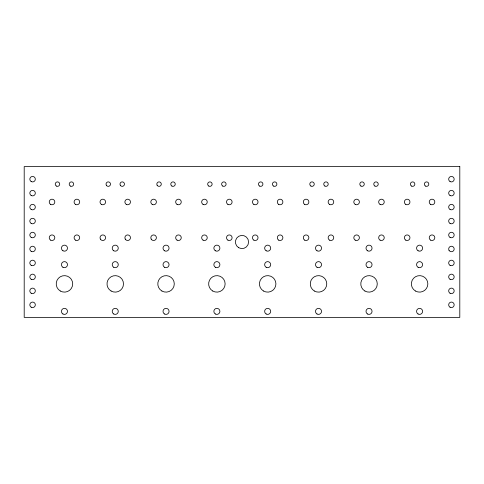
<?xml version="1.0" encoding="UTF-8"?>
<svg xmlns="http://www.w3.org/2000/svg" width="484" height="484" viewBox="0 0 484 484"><rect width="100%" height="100%" fill="white"/><g stroke="black" fill="none" stroke-linecap="round" stroke-linejoin="round"><path stroke-width="0.73" d="M459.8 166.605L24.2 166.605L24.2 317.395L459.8 317.395L459.8 166.605M238.703 247.711A6.595 6.595 0 0 0 248.594 242A6.595 6.595 0 0 0 238.703 236.289A6.595 6.595 0 0 0 238.703 247.711M450.047 237.402A2.747 2.747 0 0 0 454.173 235.018A2.747 2.747 0 0 0 450.047 232.641A2.747 2.747 0 0 0 450.047 237.402M449.043 250.355A2.747 2.747 0 0 0 453.804 250.355A2.747 2.747 0 0 0 451.421 246.235A2.747 2.747 0 0 0 449.043 250.355M450.047 265.323A2.747 2.747 0 0 0 454.173 262.945A2.747 2.747 0 0 0 450.047 260.561A2.747 2.747 0 0 0 450.047 265.323M106.335 185.239A2.232 2.232 0 0 0 110.201 185.239A2.232 2.232 0 0 0 108.265 181.887A2.232 2.232 0 0 0 106.335 185.239M450.047 279.286A2.747 2.747 0 0 0 454.173 276.902A2.747 2.747 0 0 0 450.047 274.525A2.747 2.747 0 0 0 450.047 279.286M425.46 186.056A2.232 2.232 0 0 0 428.812 184.12A2.232 2.232 0 0 0 425.46 182.19A2.232 2.232 0 0 0 425.46 186.056M278.699 204.399A2.795 2.795 0 0 0 282.892 201.979A2.795 2.795 0 0 0 278.699 199.559A2.795 2.795 0 0 0 278.699 204.399M360.931 186.056A2.232 2.232 0 0 0 364.277 184.12A2.232 2.232 0 0 0 360.931 182.19A2.232 2.232 0 0 0 360.931 186.056M203.056 240.137A2.795 2.795 0 0 0 207.243 237.717A2.795 2.795 0 0 0 203.056 235.303A2.795 2.795 0 0 0 203.056 240.137M450.047 307.207A2.747 2.747 0 0 0 454.173 304.829A2.747 2.747 0 0 0 450.047 302.446A2.747 2.747 0 0 0 450.047 307.207M450.047 293.243A2.747 2.747 0 0 0 454.173 290.866A2.747 2.747 0 0 0 450.047 288.488A2.747 2.747 0 0 0 450.047 293.243M450.047 223.439A2.747 2.747 0 0 0 454.173 221.055A2.747 2.747 0 0 0 450.047 218.677A2.747 2.747 0 0 0 450.047 223.439M450.047 209.475A2.747 2.747 0 0 0 454.173 207.098A2.747 2.747 0 0 0 450.047 204.714A2.747 2.747 0 0 0 450.047 209.475M450.047 195.512A2.747 2.747 0 0 0 454.173 193.134A2.747 2.747 0 0 0 450.047 190.756A2.747 2.747 0 0 0 450.047 195.512M450.047 181.554A2.747 2.747 0 0 0 454.173 179.171A2.747 2.747 0 0 0 450.047 176.793A2.747 2.747 0 0 0 450.047 181.554M31.2 307.207A2.747 2.747 0 0 0 35.326 304.829A2.747 2.747 0 0 0 31.2 302.446A2.747 2.747 0 0 0 31.2 307.207M31.2 293.243A2.747 2.747 0 0 0 35.326 290.866A2.747 2.747 0 0 0 31.2 288.488A2.747 2.747 0 0 0 31.2 293.243M31.2 279.286A2.747 2.747 0 0 0 35.326 276.902A2.747 2.747 0 0 0 31.2 274.525A2.747 2.747 0 0 0 31.2 279.286M31.2 265.323A2.747 2.747 0 0 0 35.326 262.945A2.747 2.747 0 0 0 31.2 260.561A2.747 2.747 0 0 0 31.2 265.323M31.2 251.359A2.747 2.747 0 0 0 35.326 248.982A2.747 2.747 0 0 0 31.2 246.598A2.747 2.747 0 0 0 31.2 251.359M31.2 237.402A2.747 2.747 0 0 0 35.326 235.018A2.747 2.747 0 0 0 31.2 232.641A2.747 2.747 0 0 0 31.2 237.402M31.2 223.439A2.747 2.747 0 0 0 35.326 221.055A2.747 2.747 0 0 0 31.2 218.677A2.747 2.747 0 0 0 31.2 223.439M31.2 209.475A2.747 2.747 0 0 0 35.326 207.098A2.747 2.747 0 0 0 31.2 204.714A2.747 2.747 0 0 0 31.2 209.475M31.2 195.512A2.747 2.747 0 0 0 35.326 193.134A2.747 2.747 0 0 0 31.2 190.756A2.747 2.747 0 0 0 31.2 195.512M31.2 181.554A2.747 2.747 0 0 0 35.326 179.171A2.747 2.747 0 0 0 31.2 176.793A2.747 2.747 0 0 0 31.2 181.554M70.325 186.056A2.232 2.232 0 0 0 73.671 184.12A2.232 2.232 0 0 0 70.325 182.19A2.232 2.232 0 0 0 70.325 186.056M56.362 186.056A2.232 2.232 0 0 0 59.707 184.12A2.232 2.232 0 0 0 56.362 182.19A2.232 2.232 0 0 0 56.362 186.056M120.292 185.239A2.232 2.232 0 0 0 124.158 185.239A2.232 2.232 0 0 0 122.228 181.887A2.232 2.232 0 0 0 120.292 185.239M171.899 186.056A2.232 2.232 0 0 0 175.25 184.12A2.232 2.232 0 0 0 171.899 182.19A2.232 2.232 0 0 0 171.899 186.056M157.125 185.239A2.232 2.232 0 0 0 160.99 185.239A2.232 2.232 0 0 0 159.054 181.887A2.232 2.232 0 0 0 157.125 185.239M222.743 186.056A2.232 2.232 0 0 0 226.095 184.12A2.232 2.232 0 0 0 222.743 182.19A2.232 2.232 0 0 0 222.743 186.056M208.786 186.056A2.232 2.232 0 0 0 212.131 184.12A2.232 2.232 0 0 0 208.786 182.19A2.232 2.232 0 0 0 208.786 186.056M273.533 186.056A2.232 2.232 0 0 0 276.884 184.12A2.232 2.232 0 0 0 273.533 182.19A2.232 2.232 0 0 0 273.533 186.056M259.575 186.056A2.232 2.232 0 0 0 262.921 184.12A2.232 2.232 0 0 0 259.575 182.19A2.232 2.232 0 0 0 259.575 186.056M324.873 186.056A2.232 2.232 0 0 0 328.219 184.12A2.232 2.232 0 0 0 324.873 182.19A2.232 2.232 0 0 0 324.873 186.056M310.909 186.056A2.232 2.232 0 0 0 314.261 184.12A2.232 2.232 0 0 0 310.909 182.19A2.232 2.232 0 0 0 310.909 186.056M374.894 186.056A2.232 2.232 0 0 0 378.24 184.12A2.232 2.232 0 0 0 374.894 182.19A2.232 2.232 0 0 0 374.894 186.056M411.503 186.056A2.232 2.232 0 0 0 414.849 184.12A2.232 2.232 0 0 0 411.503 182.19A2.232 2.232 0 0 0 411.503 186.056M60.337 291.023A8.246 8.246 0 0 0 72.703 283.884A8.246 8.246 0 0 0 60.337 276.745A8.246 8.246 0 0 0 60.337 291.023M62.944 250.772A3.025 3.025 0 0 0 67.482 248.159A3.025 3.025 0 0 0 62.944 245.539A3.025 3.025 0 0 0 62.944 250.772M62.944 313.989A3.025 3.025 0 0 0 67.482 311.369A3.025 3.025 0 0 0 62.944 308.75A3.025 3.025 0 0 0 62.944 313.989M62.944 267.265A3.025 3.025 0 0 0 67.482 264.645A3.025 3.025 0 0 0 62.944 262.026A3.025 3.025 0 0 0 62.944 267.265M111.126 291.023A8.246 8.246 0 0 0 123.493 283.884A8.246 8.246 0 0 0 111.126 276.745A8.246 8.246 0 0 0 111.126 291.023M113.734 250.772A3.025 3.025 0 0 0 118.271 248.159A3.025 3.025 0 0 0 113.734 245.539A3.025 3.025 0 0 0 113.734 250.772M113.734 313.989A3.025 3.025 0 0 0 118.271 311.369A3.025 3.025 0 0 0 113.734 308.75A3.025 3.025 0 0 0 113.734 313.989M113.734 267.265A3.025 3.025 0 0 0 118.271 264.645A3.025 3.025 0 0 0 113.734 262.026A3.025 3.025 0 0 0 113.734 267.265M161.916 291.023A8.246 8.246 0 0 0 174.282 283.884A8.246 8.246 0 0 0 161.916 276.745A8.246 8.246 0 0 0 161.916 291.023M164.524 250.772A3.025 3.025 0 0 0 169.061 248.159A3.025 3.025 0 0 0 164.524 245.539A3.025 3.025 0 0 0 164.524 250.772M164.524 313.989A3.025 3.025 0 0 0 169.061 311.369A3.025 3.025 0 0 0 164.524 308.75A3.025 3.025 0 0 0 164.524 313.989M164.524 267.265A3.025 3.025 0 0 0 169.061 264.645A3.025 3.025 0 0 0 164.524 262.026A3.025 3.025 0 0 0 164.524 267.265M212.76 291.023A8.246 8.246 0 0 0 225.127 283.884A8.246 8.246 0 0 0 212.76 276.745A8.246 8.246 0 0 0 212.76 291.023M215.368 250.772A3.025 3.025 0 0 0 219.905 248.159A3.025 3.025 0 0 0 215.368 245.539A3.025 3.025 0 0 0 215.368 250.772M215.368 313.989A3.025 3.025 0 0 0 219.905 311.369A3.025 3.025 0 0 0 215.368 308.75A3.025 3.025 0 0 0 215.368 313.989M215.368 267.265A3.025 3.025 0 0 0 219.905 264.645A3.025 3.025 0 0 0 215.368 262.026A3.025 3.025 0 0 0 215.368 267.265M263.544 291.023A8.246 8.246 0 0 0 275.916 283.884A8.246 8.246 0 0 0 263.544 276.745A8.246 8.246 0 0 0 263.544 291.023M266.158 250.772A3.025 3.025 0 0 0 270.695 248.159A3.025 3.025 0 0 0 266.158 245.539A3.025 3.025 0 0 0 266.158 250.772M266.158 313.989A3.025 3.025 0 0 0 270.695 311.369A3.025 3.025 0 0 0 266.158 308.75A3.025 3.025 0 0 0 266.158 313.989M266.158 267.265A3.025 3.025 0 0 0 270.695 264.645A3.025 3.025 0 0 0 266.158 262.026A3.025 3.025 0 0 0 266.158 267.265M314.388 291.023A8.246 8.246 0 0 0 326.76 283.884A8.246 8.246 0 0 0 314.388 276.745A8.246 8.246 0 0 0 314.388 291.023M317.002 250.772A3.025 3.025 0 0 0 321.539 248.159A3.025 3.025 0 0 0 317.002 245.539A3.025 3.025 0 0 0 317.002 250.772M317.002 313.989A3.025 3.025 0 0 0 321.539 311.369A3.025 3.025 0 0 0 317.002 308.75A3.025 3.025 0 0 0 317.002 313.989M317.002 267.265A3.025 3.025 0 0 0 321.539 264.645A3.025 3.025 0 0 0 317.002 262.026A3.025 3.025 0 0 0 317.002 267.265M364.906 291.023A8.246 8.246 0 0 0 377.272 283.884A8.246 8.246 0 0 0 364.906 276.745A8.246 8.246 0 0 0 364.906 291.023M367.519 250.772A3.025 3.025 0 0 0 372.051 248.159A3.025 3.025 0 0 0 367.519 245.539A3.025 3.025 0 0 0 367.519 250.772M367.519 313.989A3.025 3.025 0 0 0 372.051 311.369A3.025 3.025 0 0 0 367.519 308.75A3.025 3.025 0 0 0 367.519 313.989M367.519 267.265A3.025 3.025 0 0 0 372.051 264.645A3.025 3.025 0 0 0 367.519 262.026A3.025 3.025 0 0 0 367.519 267.265M415.478 291.023A8.246 8.246 0 0 0 427.844 283.884A8.246 8.246 0 0 0 415.478 276.745A8.246 8.246 0 0 0 415.478 291.023M418.085 250.772A3.025 3.025 0 0 0 422.623 248.159A3.025 3.025 0 0 0 418.085 245.539A3.025 3.025 0 0 0 418.085 250.772M418.085 313.989A3.025 3.025 0 0 0 422.623 311.369A3.025 3.025 0 0 0 418.085 308.75A3.025 3.025 0 0 0 418.085 313.989M418.085 267.265A3.025 3.025 0 0 0 422.623 264.645A3.025 3.025 0 0 0 418.085 262.026A3.025 3.025 0 0 0 418.085 267.265M75.492 204.399A2.795 2.795 0 0 0 79.678 201.979A2.795 2.795 0 0 0 75.492 199.559A2.795 2.795 0 0 0 75.492 204.399M75.492 240.137A2.795 2.795 0 0 0 79.678 237.717A2.795 2.795 0 0 0 75.492 235.303A2.795 2.795 0 0 0 75.492 240.137M50.632 204.399A2.795 2.795 0 0 0 54.819 201.979A2.795 2.795 0 0 0 50.632 199.559A2.795 2.795 0 0 0 50.632 204.399M50.632 240.137A2.795 2.795 0 0 0 54.819 237.717A2.795 2.795 0 0 0 50.632 235.303A2.795 2.795 0 0 0 50.632 240.137M126.282 204.399A2.795 2.795 0 0 0 130.468 201.979A2.795 2.795 0 0 0 126.282 199.559A2.795 2.795 0 0 0 126.282 204.399M125.259 239.114A2.795 2.795 0 0 0 130.093 239.114A2.795 2.795 0 0 0 127.673 234.928A2.795 2.795 0 0 0 125.259 239.114M101.422 204.399A2.795 2.795 0 0 0 105.609 201.979A2.795 2.795 0 0 0 101.422 199.559A2.795 2.795 0 0 0 101.422 204.399M100.4 239.114A2.795 2.795 0 0 0 105.24 239.114A2.795 2.795 0 0 0 102.82 234.928A2.795 2.795 0 0 0 100.4 239.114M177.065 204.399A2.795 2.795 0 0 0 181.258 201.979A2.795 2.795 0 0 0 177.065 199.559A2.795 2.795 0 0 0 177.065 204.399M177.065 240.137A2.795 2.795 0 0 0 181.258 237.717A2.795 2.795 0 0 0 177.065 235.303A2.795 2.795 0 0 0 177.065 240.137M152.212 204.399A2.795 2.795 0 0 0 156.399 201.979A2.795 2.795 0 0 0 152.212 199.559A2.795 2.795 0 0 0 152.212 204.399M151.19 239.114A2.795 2.795 0 0 0 156.023 239.114A2.795 2.795 0 0 0 153.609 234.928A2.795 2.795 0 0 0 151.19 239.114M227.91 204.399A2.795 2.795 0 0 0 232.102 201.979A2.795 2.795 0 0 0 227.91 199.559A2.795 2.795 0 0 0 227.91 204.399M227.91 240.137A2.795 2.795 0 0 0 232.102 237.717A2.795 2.795 0 0 0 227.91 235.303A2.795 2.795 0 0 0 227.91 240.137M203.056 204.399A2.795 2.795 0 0 0 207.243 201.979A2.795 2.795 0 0 0 203.056 199.559A2.795 2.795 0 0 0 203.056 204.399M278.699 240.137A2.795 2.795 0 0 0 282.892 237.717A2.795 2.795 0 0 0 278.699 235.303A2.795 2.795 0 0 0 278.699 240.137M253.846 204.399A2.795 2.795 0 0 0 258.032 201.979A2.795 2.795 0 0 0 253.846 199.559A2.795 2.795 0 0 0 253.846 204.399M253.846 240.137A2.795 2.795 0 0 0 258.032 237.717A2.795 2.795 0 0 0 253.846 235.303A2.795 2.795 0 0 0 253.846 240.137M329.543 204.399A2.795 2.795 0 0 0 333.736 201.979A2.795 2.795 0 0 0 329.543 199.559A2.795 2.795 0 0 0 329.543 204.399M329.543 240.137A2.795 2.795 0 0 0 333.736 237.717A2.795 2.795 0 0 0 329.543 235.303A2.795 2.795 0 0 0 329.543 240.137M304.69 204.399A2.795 2.795 0 0 0 308.877 201.979A2.795 2.795 0 0 0 304.69 199.559A2.795 2.795 0 0 0 304.69 204.399M304.69 240.137A2.795 2.795 0 0 0 308.877 237.717A2.795 2.795 0 0 0 304.69 235.303A2.795 2.795 0 0 0 304.69 240.137M380.061 204.399A2.795 2.795 0 0 0 384.248 201.979A2.795 2.795 0 0 0 380.061 199.559A2.795 2.795 0 0 0 380.061 204.399M380.061 240.137A2.795 2.795 0 0 0 384.248 237.717A2.795 2.795 0 0 0 380.061 235.303A2.795 2.795 0 0 0 380.061 240.137M355.202 204.399A2.795 2.795 0 0 0 359.394 201.979A2.795 2.795 0 0 0 355.202 199.559A2.795 2.795 0 0 0 355.202 204.399M355.202 240.137A2.795 2.795 0 0 0 359.394 237.717A2.795 2.795 0 0 0 355.202 235.303A2.795 2.795 0 0 0 355.202 240.137M430.627 204.399A2.795 2.795 0 0 0 434.82 201.979A2.795 2.795 0 0 0 430.627 199.559A2.795 2.795 0 0 0 430.627 204.399M430.627 240.137A2.795 2.795 0 0 0 434.82 237.717A2.795 2.795 0 0 0 430.627 235.303A2.795 2.795 0 0 0 430.627 240.137M405.774 204.399A2.795 2.795 0 0 0 409.96 201.979A2.795 2.795 0 0 0 405.774 199.559A2.795 2.795 0 0 0 405.774 204.399M405.774 240.137A2.795 2.795 0 0 0 409.96 237.717A2.795 2.795 0 0 0 405.774 235.303A2.795 2.795 0 0 0 405.774 240.137"/></g></svg>
